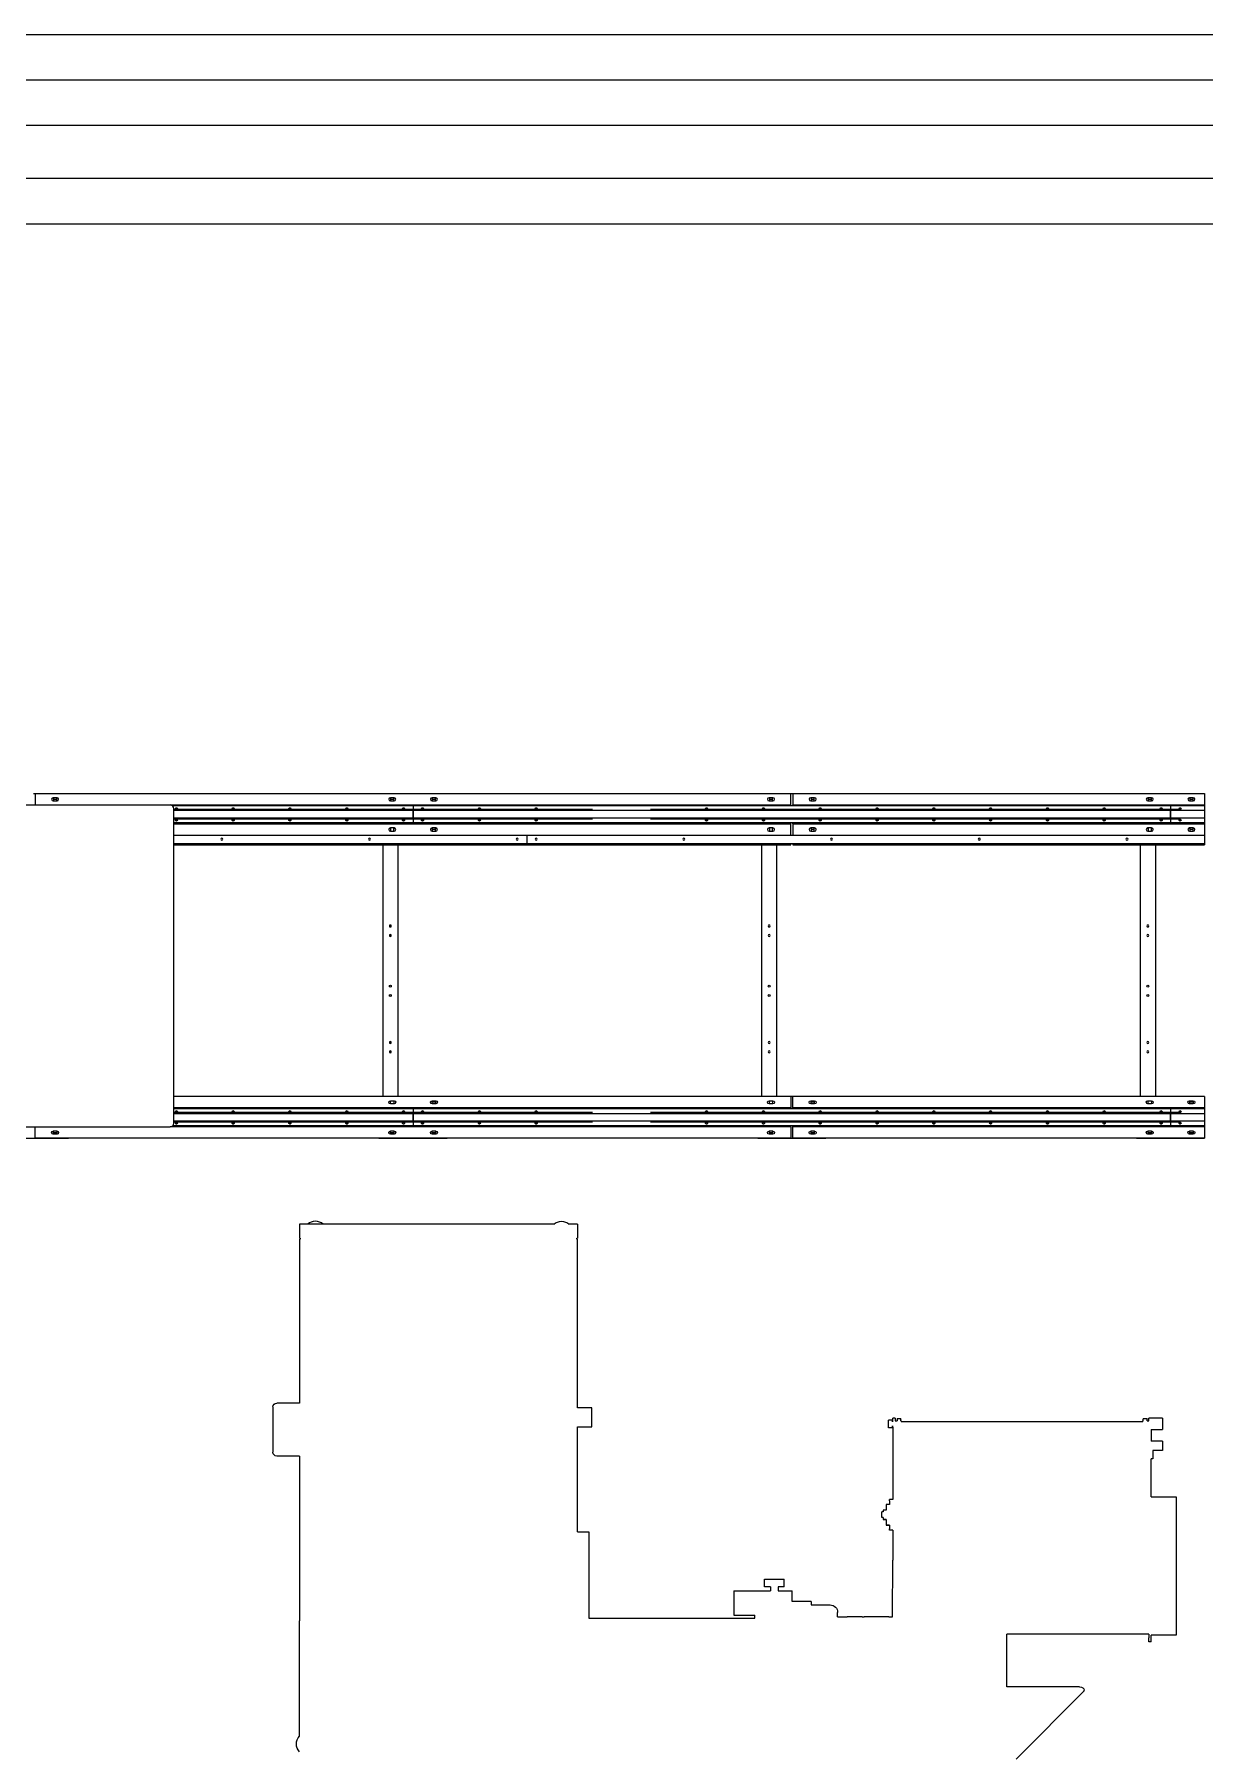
# Model space of a CAD drawing. Header units: inches. Extents: x -26985 to 86262, y -10753 to 149570.
# Drawn here: x 53342 to 56432, y 135123 to 139657 of the extents above; entities that cross this region are included whole.
import ezdxf

# ---------------------------------------------------------------- set-up
doc = ezdxf.new("R2010")
doc.units = ezdxf.units.IN
doc.header["$MEASUREMENT"] = 0
doc.linetypes.add('CENTER2', pattern=[1.125, 0.75, -0.125, 0.125, -0.125])
doc.layers.add('DUCT-回风中心线', color=5, linetype='CENTER2')

msp = doc.modelspace()

# ---------------------------------------------------------------- linework, layer by layer
at = {"color": 0, "linetype": 'Continuous', "lineweight": -3}
for p, q in [((-9688.6, 139656.9), (73931.4, 139656.9)), ((-9568.6, 139416.9), (73931.4, 139416.9)), ((-9568.6, 139276.9), (73931.4, 139276.9))]:
    msp.add_line(p, q, dxfattribs=at)
at = {"color": 1, "linetype": 'Continuous', "lineweight": -3}
for p, q in [((-9568.6, 139536.9), (73931.4, 139536.9)), ((-9568.6, 139156.9), (73931.4, 139156.9))]:
    msp.add_line(p, q, dxfattribs=at)
at = {"color": 0, "linetype": 'Continuous', "lineweight": 0}
for p, q in [((53339.5, 137652.3), (53344.5, 137652.3)), ((53344.5, 137652.3), (55339.5, 137652.3)), ((53344.5, 137652.3), (53344.5, 137622.3)), ((55339.5, 137652.3), (55344.5, 137652.3)), ((55339.5, 137622.3), (55339.5, 137652.3)), ((55344.5, 137652.3), (56432, 137652.3)), ((55344.5, 137652.3), (55344.5, 137622.3)), ((52780.4, 137622.3), (53700.4, 137622.3)), ((53402, 137641.6), (53392, 137641.6)), ((53392, 137633.1), (53402, 137633.1)), ((53392.8, 137641.6), (53392.8, 137633.1)), ((53392.8, 137637.3), (53401.3, 137637.3)), ((53401.3, 137633.1), (53401.3, 137641.6)), ((53700.4, 137622.3), (55339.5, 137622.3)), ((54342, 137619.8), (53707, 137619.8)), ((53710.4, 136782.3), (53710.4, 137612.3)), ((53715.5, 137610), (53710.4, 137610)), ((54342, 137607.3), (53710.4, 137607.3)), ((53865.5, 137610), (53718.6, 137610)), ((54015.5, 137610), (53868.6, 137610)), ((54165.5, 137610), (54018.6, 137610)), ((54315.5, 137610), (54168.6, 137610)), ((54292, 137641.6), (54282, 137641.6)), ((54282, 137633.1), (54292, 137633.1)), ((54282.8, 137641.6), (54282.8, 137633.1)), ((54282.8, 137637.3), (54291.3, 137637.3)), ((54291.3, 137633.1), (54291.3, 137641.6)), ((54342, 137610), (54318.6, 137610)), ((56342, 137619.8), (54342, 137619.8)), ((54342, 137619.8), (54342, 137610)), ((54342, 137619.8), (54342, 137610)), ((54365.5, 137610), (54342, 137610)), ((54342, 137610), (54342, 137607.3)), ((54342, 137607.3), (54342, 137610)), ((54342, 137587.3), (54342, 137607.3)), ((56342, 137607.3), (54342, 137607.3)), ((54342, 137607.3), (54342, 137587.3)), ((54515.5, 137610), (54368.6, 137610)), ((54402, 137641.6), (54392, 137641.6)), ((54392, 137633.1), (54402, 137633.1)), ((54392.8, 137641.6), (54392.8, 137633.1)), ((54392.8, 137637.3), (54401.3, 137637.3)), ((54401.3, 137633.1), (54401.3, 137641.6)), ((54665.5, 137610), (54518.6, 137610)), ((54815.5, 137610), (54668.6, 137610)), ((55115.5, 137610), (54968.6, 137610)), ((55265.5, 137610), (55118.6, 137610)), ((55415.5, 137610), (55268.6, 137610)), ((55292, 137641.6), (55282, 137641.6)), ((55282, 137633.1), (55292, 137633.1)), ((55282.8, 137641.6), (55282.8, 137633.1)), ((55282.8, 137637.3), (55291.3, 137637.3)), ((55291.3, 137633.1), (55291.3, 137641.6)), ((55339.5, 137619.8), (55339.5, 137622.3)), ((55344.5, 137622.3), (56432, 137622.3)), ((55344.5, 137619.8), (55344.5, 137622.3)), ((55402, 137641.6), (55392, 137641.6)), ((55392, 137633.1), (55402, 137633.1)), ((55392.8, 137641.6), (55392.8, 137633.1)), ((55392.8, 137637.3), (55401.3, 137637.3)), ((55401.3, 137633.1), (55401.3, 137641.6)), ((55565.5, 137610), (55418.6, 137610)), ((55715.5, 137610), (55568.6, 137610)), ((55865.5, 137610), (55718.6, 137610)), ((56015.5, 137610), (55868.6, 137610)), ((56165.5, 137610), (56018.6, 137610)), ((56315.5, 137610), (56168.6, 137610)), ((56292, 137641.6), (56282, 137641.6)), ((56282, 137633.1), (56292, 137633.1)), ((56282.8, 137641.6), (56282.8, 137633.1)), ((56282.8, 137637.3), (56291.3, 137637.3)), ((56291.3, 137633.1), (56291.3, 137641.6)), ((56342, 137610), (56318.6, 137610)), ((56342, 137619.8), (56342, 137610)), ((56432, 137619.8), (56342, 137619.8)), ((56342, 137619.8), (56342, 137610)), ((56342, 137607.3), (56342, 137610)), ((56365.5, 137610), (56342, 137610)), ((56342, 137610), (56342, 137607.3)), ((56342, 137607.3), (56342, 137587.3)), ((56342, 137587.3), (56342, 137607.3)), ((56432, 137607.3), (56342, 137607.3)), ((56402, 137641.6), (56392, 137641.6)), ((56392, 137633.1), (56402, 137633.1)), ((56392.8, 137641.6), (56392.8, 137633.1)), ((56392.8, 137637.3), (56401.3, 137637.3)), ((56401.3, 137633.1), (56401.3, 137641.6)), ((54342, 137587.3), (53710.4, 137587.3)), ((53715.5, 137584.6), (53710.4, 137584.6)), ((54342, 137574.8), (53710.4, 137574.8)), ((53710.4, 137572.3), (55339.5, 137572.3)), ((53865.5, 137584.6), (53718.6, 137584.6)), ((54015.5, 137584.6), (53868.6, 137584.6)), ((54165.5, 137584.6), (54018.6, 137584.6)), ((54315.5, 137584.6), (54168.6, 137584.6)), ((54292, 137561.6), (54282, 137561.6)), ((54282.8, 137561.6), (54282.8, 137553.1)), ((54291.3, 137553.1), (54291.3, 137561.6)), ((54342, 137584.6), (54318.6, 137584.6)), ((54342, 137587.3), (54342, 137584.6)), ((56342, 137587.3), (54342, 137587.3)), ((54342, 137587.3), (54342, 137584.6)), ((54365.5, 137584.6), (54342, 137584.6)), ((54342, 137584.6), (54342, 137574.8)), ((54342, 137584.6), (54342, 137574.8)), ((56342, 137574.8), (54342, 137574.8)), ((54515.5, 137584.6), (54368.6, 137584.6)), ((54402, 137561.6), (54392, 137561.6)), ((54392.8, 137561.6), (54392.8, 137553.1)), ((54401.3, 137553.1), (54401.3, 137561.6)), ((54665.5, 137584.6), (54518.6, 137584.6)), ((54815.5, 137584.6), (54668.6, 137584.6)), ((55115.5, 137584.6), (54968.6, 137584.6)), ((55265.5, 137584.6), (55118.6, 137584.6)), ((55415.5, 137584.6), (55268.6, 137584.6)), ((55292, 137561.6), (55282, 137561.6)), ((55282.8, 137561.6), (55282.8, 137553.1)), ((55291.3, 137553.1), (55291.3, 137561.6)), ((55339.5, 137572.3), (55339.5, 137574.8)), ((55339.5, 137542.3), (55339.5, 137572.3)), ((55344.5, 137572.3), (55344.5, 137574.8)), ((55344.5, 137572.3), (55344.5, 137542.3)), ((55344.5, 137572.3), (56432, 137572.3)), ((55402, 137561.6), (55392, 137561.6)), ((55392.8, 137561.6), (55392.8, 137553.1)), ((55401.3, 137553.1), (55401.3, 137561.6)), ((55565.5, 137584.6), (55418.6, 137584.6)), ((55715.5, 137584.6), (55568.6, 137584.6)), ((55865.5, 137584.6), (55718.6, 137584.6)), ((56015.5, 137584.6), (55868.6, 137584.6)), ((56165.5, 137584.6), (56018.6, 137584.6)), ((56315.5, 137584.6), (56168.6, 137584.6)), ((56292, 137561.6), (56282, 137561.6)), ((56282.8, 137561.6), (56282.8, 137553.1)), ((56291.3, 137553.1), (56291.3, 137561.6)), ((56342, 137584.6), (56318.6, 137584.6)), ((56342, 137587.3), (56342, 137584.6)), ((56342, 137587.3), (56342, 137584.6)), ((56432, 137587.3), (56342, 137587.3)), ((56342, 137584.6), (56342, 137574.8)), ((56365.5, 137584.6), (56342, 137584.6)), ((56342, 137584.6), (56342, 137574.8)), ((56432, 137574.8), (56342, 137574.8)), ((56402, 137561.6), (56392, 137561.6)), ((56392.8, 137561.6), (56392.8, 137553.1)), ((56401.3, 137553.1), (56401.3, 137561.6)), ((53710.4, 137542.3), (54642, 137542.3)), ((54642, 137519.8), (53710.4, 137519.8)), ((53710.4, 137517.3), (55339.5, 137517.3)), ((54262, 137517.3), (54262, 136852.3)), ((54282, 137553.1), (54292, 137553.1)), ((54302, 137517.3), (54302, 136852.3)), ((54392, 137553.1), (54402, 137553.1)), ((54401.3, 137557.3), (54392.8, 137557.3)), ((54642, 137542.3), (56432, 137542.3)), ((54642, 137542.3), (54642, 137519.8)), ((54642, 137542.3), (54642, 137519.8)), ((56432, 137519.8), (54642, 137519.8)), ((55262, 137517.3), (55262, 136852.3)), ((55282, 137553.1), (55292, 137553.1)), ((55302, 137517.3), (55302, 136852.3)), ((55339.5, 137517.3), (55339.5, 137519.8)), ((55344.5, 137519.8), (55344.5, 137517.3)), ((55344.5, 137517.3), (56432, 137517.3)), ((55392, 137553.1), (55402, 137553.1)), ((55401.3, 137557.3), (55392.8, 137557.3)), ((56262, 137517.3), (56262, 136852.3)), ((56282, 137553.1), (56292, 137553.1)), ((56302, 137517.3), (56302, 136852.3)), ((56392, 137553.1), (56402, 137553.1)), ((56401.3, 137557.3), (56392.8, 137557.3)), ((55339.5, 136852.3), (53710.4, 136852.3)), ((55339.5, 136852.3), (53710.4, 136852.3)), ((54282, 136841.6), (54292, 136841.6)), ((54282, 136841.6), (54292, 136841.6)), ((54282.8, 136833.1), (54282.8, 136841.6)), ((54291.3, 136841.6), (54291.3, 136833.1)), ((54392, 136841.6), (54402, 136841.6)), ((54392, 136841.6), (54402, 136841.6)), ((54392.8, 136833.1), (54392.8, 136841.6)), ((54401.3, 136837.3), (54392.8, 136837.3)), ((54401.3, 136841.6), (54401.3, 136833.1)), ((55282, 136841.6), (55292, 136841.6)), ((55282, 136841.6), (55292, 136841.6)), ((55282.8, 136833.1), (55282.8, 136841.6)), ((55291.3, 136841.6), (55291.3, 136833.1)), ((55339.5, 136852.3), (55339.5, 136822.3)), ((55339.5, 136852.3), (55339.5, 136822.3)), ((55344.5, 136852.3), (55339.5, 136852.3)), ((55344.5, 136822.3), (55344.5, 136852.3)), ((56432, 136852.3), (55344.5, 136852.3)), ((55344.5, 136822.3), (55344.5, 136852.3)), ((56432, 136852.3), (55344.5, 136852.3)), ((55392, 136841.6), (55402, 136841.6)), ((55392, 136841.6), (55402, 136841.6)), ((55392.8, 136833.1), (55392.8, 136841.6)), ((55401.3, 136837.3), (55392.8, 136837.3)), ((55401.3, 136841.6), (55401.3, 136833.1)), ((56282, 136841.6), (56292, 136841.6)), ((56282, 136841.6), (56292, 136841.6)), ((56282.8, 136833.1), (56282.8, 136841.6)), ((56291.3, 136841.6), (56291.3, 136833.1)), ((56392, 136841.6), (56402, 136841.6)), ((56392, 136841.6), (56402, 136841.6)), ((56392.8, 136833.1), (56392.8, 136841.6)), ((56401.3, 136837.3), (56392.8, 136837.3)), ((56401.3, 136841.6), (56401.3, 136833.1)), ((55339.5, 136822.3), (53710.4, 136822.3)), ((55339.5, 136822.3), (53710.4, 136822.3)), ((54342, 136819.8), (53710.4, 136819.8)), ((53715.5, 136810), (53710.4, 136810)), ((54342, 136807.3), (53710.4, 136807.3)), ((53865.5, 136810), (53718.6, 136810)), ((54015.5, 136810), (53868.6, 136810)), ((54165.5, 136810), (54018.6, 136810)), ((54315.5, 136810), (54168.6, 136810)), ((54292, 136833.1), (54282, 136833.1)), ((54292, 136833.1), (54282, 136833.1)), ((54342, 136810), (54318.6, 136810)), ((56342, 136819.8), (54342, 136819.8)), ((54342, 136819.8), (54342, 136810)), ((54342, 136819.8), (54342, 136810)), ((54365.5, 136810), (54342, 136810)), ((54342, 136810), (54342, 136807.3)), ((54342, 136807.3), (54342, 136810)), ((54342, 136787.3), (54342, 136807.3)), ((56342, 136807.3), (54342, 136807.3)), ((54342, 136807.3), (54342, 136787.3)), ((54515.5, 136810), (54368.6, 136810)), ((54402, 136833.1), (54392, 136833.1)), ((54402, 136833.1), (54392, 136833.1)), ((54665.5, 136810), (54518.6, 136810)), ((54815.5, 136810), (54668.6, 136810)), ((55115.5, 136810), (54968.6, 136810)), ((55265.5, 136810), (55118.6, 136810)), ((55415.5, 136810), (55268.6, 136810)), ((55292, 136833.1), (55282, 136833.1)), ((55292, 136833.1), (55282, 136833.1)), ((55339.5, 136819.8), (55339.5, 136822.3)), ((55339.5, 136819.8), (55339.5, 136822.3)), ((55344.5, 136819.8), (55344.5, 136822.3)), ((56432, 136822.3), (55344.5, 136822.3)), ((55344.5, 136819.8), (55344.5, 136822.3)), ((56432, 136822.3), (55344.5, 136822.3)), ((55402, 136833.1), (55392, 136833.1)), ((55402, 136833.1), (55392, 136833.1)), ((55565.5, 136810), (55418.6, 136810)), ((55715.5, 136810), (55568.6, 136810)), ((55865.5, 136810), (55718.6, 136810)), ((56015.5, 136810), (55868.6, 136810)), ((56165.5, 136810), (56018.6, 136810)), ((56315.5, 136810), (56168.6, 136810)), ((56292, 136833.1), (56282, 136833.1)), ((56292, 136833.1), (56282, 136833.1)), ((56342, 136810), (56318.6, 136810)), ((56342, 136819.8), (56342, 136810)), ((56432, 136819.8), (56342, 136819.8)), ((56342, 136819.8), (56342, 136810)), ((56342, 136807.3), (56342, 136810)), ((56365.5, 136810), (56342, 136810)), ((56342, 136810), (56342, 136807.3)), ((56342, 136807.3), (56342, 136787.3)), ((56342, 136787.3), (56342, 136807.3)), ((56432, 136807.3), (56342, 136807.3)), ((56402, 136833.1), (56392, 136833.1)), ((56402, 136833.1), (56392, 136833.1)), ((52780.4, 136772.3), (53700.4, 136772.3)), ((53344.5, 136742.3), (53344.5, 136772.3)), ((53344.5, 136742.3), (53344.5, 136772.3)), ((53392, 136761.6), (53402, 136761.6)), ((53392, 136761.6), (53402, 136761.6)), ((53402, 136753.1), (53392, 136753.1)), ((53402, 136753.1), (53392, 136753.1)), ((53392.8, 136753.1), (53392.8, 136761.6)), ((53392.8, 136757.3), (53401.3, 136757.3)), ((53401.3, 136761.6), (53401.3, 136753.1)), ((55339.5, 136772.3), (53700.4, 136772.3)), ((55339.5, 136772.3), (53700.4, 136772.3)), ((54342, 136774.8), (53707, 136774.8)), ((54342, 136787.3), (53710.4, 136787.3)), ((53715.5, 136784.6), (53710.4, 136784.6)), ((53865.5, 136784.6), (53718.6, 136784.6)), ((54015.5, 136784.6), (53868.6, 136784.6)), ((54165.5, 136784.6), (54018.6, 136784.6)), ((54315.5, 136784.6), (54168.6, 136784.6)), ((54282, 136761.6), (54292, 136761.6)), ((54282, 136761.6), (54292, 136761.6)), ((54292, 136753.1), (54282, 136753.1)), ((54292, 136753.1), (54282, 136753.1)), ((54282.8, 136753.1), (54282.8, 136761.6)), ((54282.8, 136757.3), (54291.3, 136757.3)), ((54291.3, 136761.6), (54291.3, 136753.1)), ((54342, 136784.6), (54318.6, 136784.6)), ((54342, 136787.3), (54342, 136784.6)), ((56342, 136787.3), (54342, 136787.3)), ((54342, 136787.3), (54342, 136784.6)), ((54365.5, 136784.6), (54342, 136784.6)), ((54342, 136784.6), (54342, 136774.8)), ((54342, 136784.6), (54342, 136774.8)), ((56342, 136774.8), (54342, 136774.8)), ((54515.5, 136784.6), (54368.6, 136784.6)), ((54392, 136761.6), (54402, 136761.6)), ((54392, 136761.6), (54402, 136761.6)), ((54402, 136753.1), (54392, 136753.1)), ((54402, 136753.1), (54392, 136753.1)), ((54392.8, 136753.1), (54392.8, 136761.6)), ((54392.8, 136757.3), (54401.3, 136757.3)), ((54401.3, 136761.6), (54401.3, 136753.1)), ((54665.5, 136784.6), (54518.6, 136784.6)), ((54815.5, 136784.6), (54668.6, 136784.6)), ((55115.5, 136784.6), (54968.6, 136784.6)), ((55265.5, 136784.6), (55118.6, 136784.6)), ((55415.5, 136784.6), (55268.6, 136784.6)), ((55282, 136761.6), (55292, 136761.6)), ((55282, 136761.6), (55292, 136761.6)), ((55292, 136753.1), (55282, 136753.1)), ((55292, 136753.1), (55282, 136753.1)), ((55282.8, 136753.1), (55282.8, 136761.6)), ((55282.8, 136757.3), (55291.3, 136757.3)), ((55291.3, 136761.6), (55291.3, 136753.1)), ((55339.5, 136772.3), (55339.5, 136774.8)), ((55339.5, 136772.3), (55339.5, 136774.8)), ((55339.5, 136772.3), (55339.5, 136742.3)), ((55339.5, 136772.3), (55339.5, 136742.3)), ((55344.5, 136772.3), (55344.5, 136774.8)), ((55344.5, 136772.3), (55344.5, 136774.8)), ((55344.5, 136742.3), (55344.5, 136772.3)), ((56432, 136772.3), (55344.5, 136772.3)), ((55344.5, 136742.3), (55344.5, 136772.3)), ((56432, 136772.3), (55344.5, 136772.3)), ((55392, 136761.6), (55402, 136761.6)), ((55392, 136761.6), (55402, 136761.6)), ((55402, 136753.1), (55392, 136753.1)), ((55402, 136753.1), (55392, 136753.1)), ((55392.8, 136753.1), (55392.8, 136761.6)), ((55392.8, 136757.3), (55401.3, 136757.3)), ((55401.3, 136761.6), (55401.3, 136753.1)), ((55565.5, 136784.6), (55418.6, 136784.6)), ((55715.5, 136784.6), (55568.6, 136784.6)), ((55865.5, 136784.6), (55718.6, 136784.6)), ((56015.5, 136784.6), (55868.6, 136784.6)), ((56165.5, 136784.6), (56018.6, 136784.6)), ((56315.5, 136784.6), (56168.6, 136784.6)), ((56282, 136761.6), (56292, 136761.6)), ((56282, 136761.6), (56292, 136761.6)), ((56292, 136753.1), (56282, 136753.1)), ((56292, 136753.1), (56282, 136753.1)), ((56282.8, 136753.1), (56282.8, 136761.6)), ((56282.8, 136757.3), (56291.3, 136757.3)), ((56291.3, 136761.6), (56291.3, 136753.1)), ((56342, 136784.6), (56318.6, 136784.6)), ((56342, 136787.3), (56342, 136784.6)), ((56342, 136787.3), (56342, 136784.6)), ((56432, 136787.3), (56342, 136787.3)), ((56342, 136784.6), (56342, 136774.8)), ((56365.5, 136784.6), (56342, 136784.6)), ((56342, 136784.6), (56342, 136774.8)), ((56432, 136774.8), (56342, 136774.8)), ((56392, 136761.6), (56402, 136761.6)), ((56392, 136761.6), (56402, 136761.6)), ((56402, 136753.1), (56392, 136753.1)), ((56402, 136753.1), (56392, 136753.1)), ((56392.8, 136753.1), (56392.8, 136761.6)), ((56392.8, 136757.3), (56401.3, 136757.3)), ((56401.3, 136761.6), (56401.3, 136753.1)), ((53252, 136742.3), (53432, 136742.3)), ((55339.5, 136742.3), (53344.5, 136742.3)), ((55339.5, 136742.3), (53344.5, 136742.3)), ((53432, 136742.3), (53432, 136742.3)), ((54252, 136742.3), (54432, 136742.3)), ((54252, 136742.3), (54252, 136742.3)), ((54432, 136742.3), (54432, 136742.3)), ((55252, 136742.3), (55432, 136742.3)), ((55252, 136742.3), (55252, 136742.3)), ((56432, 136742.3), (55344.5, 136742.3)), ((56432, 136742.3), (55344.5, 136742.3)), ((55432, 136742.3), (55432, 136742.3)), ((56252, 136742.3), (56432, 136742.3)), ((56252, 136742.3), (56252, 136742.3)), ((56432, 136742.3), (56432, 136742.3)), ((54042, 136515.3), (54042, 136478.3)), ((54713.7, 136515.3), (54042, 136515.3)), ((54044, 136478.3), (54042, 136478.3)), ((54042, 136475.8), (54044, 136475.8)), ((54042, 136475.8), (54042, 136043.3)), ((54776, 136515.3), (54754.4, 136515.3)), ((54774, 136478.3), (54776, 136478.3)), ((54776, 136475.8), (54774, 136475.8)), ((54776, 136515.3), (54776, 136478.3)), ((54776, 136030.3), (54776, 136475.8)), ((53972, 136033.3), (53972, 135913.3)), ((54042, 136043.3), (53982, 136043.3)), ((54814, 136030.3), (54776, 136030.3)), ((54814, 135980.3), (54814, 136030.3)), ((54776, 135703.3), (54776, 135980.3)), ((54776, 135980.3), (54814, 135980.3)), ((55597.5, 135978.3), (55597.5, 135998.3)), ((55607.5, 135998.3), (55597.5, 135998.3)), ((55607.5, 135978.3), (55597.5, 135978.3)), ((55607.5, 135998.3), (55607.5, 135993.3)), ((55608, 135993.3), (55607.5, 135993.3)), ((55607.5, 135983.3), (55607.5, 135978.3)), ((55608, 135983.3), (55607.5, 135983.3)), ((55608, 135993.3), (55608, 135997.3)), ((55608, 135997.3), (55609, 135997.3)), ((55608, 135979.3), (55608, 135983.3)), ((55608, 135979.3), (55609, 135979.3)), ((55609, 135997.3), (55609, 136003.3)), ((55615, 136003.3), (55609, 136003.3)), ((55609, 135979.3), (55609, 135788.8)), ((55615, 136003.3), (55615, 135996.3)), ((55615, 135996.3), (55620, 135996.3)), ((55620, 136000.4), (55620, 136001.8)), ((55630, 136001.8), (55620, 136001.8)), ((55620, 136000.4), (55620, 135996.3)), ((55630, 136001.8), (55630, 136000.4)), ((55630, 135996.3), (55630, 136000.4)), ((55630, 135996.3), (55631, 135996.3)), ((55631, 135996.3), (55631, 135993.3)), ((56269, 135993.3), (55631, 135993.3)), ((56269, 135993.3), (56269, 135996.3)), ((56269, 135996.3), (56270, 135996.3)), ((56270, 135996.3), (56270, 136001.8)), ((56280, 136001.8), (56270, 136001.8)), ((56280, 136001.8), (56280, 136000.4)), ((56280, 135996.3), (56280, 136000.4)), ((56280, 135996.3), (56285, 135996.3)), ((56285, 135996.3), (56285, 136003.3)), ((56291, 136003.3), (56285, 136003.3)), ((56321, 136003.3), (56291, 136003.3)), ((56321, 136003.3), (56321, 135973.3)), ((56291, 135973.3), (56321, 135973.3)), ((56304.1, 135942.4), (56291, 135942.4)), ((56321, 135942.4), (56304.1, 135942.4)), ((56321, 135942.4), (56321, 135921.2)), ((54042, 135903.3), (53982, 135903.3)), ((54042, 135903.3), (54042, 135468.3)), ((56295, 135896.4), (56291, 135896.4)), ((56291, 135795.8), (56291, 135896.4)), ((56321, 135918.3), (56295, 135918.3)), ((56295, 135918.3), (56295, 135896.4)), ((56321, 135921.2), (56321, 135918.3)), ((56291, 135795.8), (56357, 135795.8)), ((56357, 135795.8), (56357, 135430.8)), ((55580, 135740.8), (55580, 135755.8)), ((55583.5, 135755.8), (55580, 135755.8)), ((55591, 135760.8), (55583.5, 135760.8)), ((55599.5, 135775.4), (55591, 135775.4)), ((55599.5, 135785.4), (55599.5, 135788.8)), ((55609, 135788.8), (55599.5, 135788.8)), ((54776, 135703.3), (54806, 135703.3)), ((54806, 135703.3), (54806, 135475.3)), ((55583.5, 135740.8), (55580, 135740.8)), ((55591, 135735.8), (55583.5, 135735.8)), ((55599.5, 135721.3), (55591, 135721.3)), ((55599.5, 135707.8), (55599.5, 135711.3)), ((55609, 135707.8), (55599.5, 135707.8)), ((55609, 135707.8), (55609, 135628.3)), ((55608, 135479.3), (55609, 135628.3)), ((55270, 135578.3), (55322, 135578.3)), ((55270, 135558.3), (55270, 135578.3)), ((55322, 135558.3), (55322, 135578.3)), ((55189, 135547.3), (55286, 135547.3)), ((55189, 135547.3), (55189, 135483.3)), ((55286, 135558.3), (55270, 135558.3)), ((55286, 135558.3), (55286, 135547.3)), ((55322, 135558.3), (55306, 135558.3)), ((55306, 135558.3), (55306, 135547.3)), ((55306, 135547.3), (55343, 135547.3)), ((55343, 135519.3), (55343, 135547.3)), ((54806, 135475.3), (55244.5, 135475.3)), ((55189, 135483.3), (55244.5, 135483.3)), ((55244.5, 135475.3), (55244.5, 135483.3)), ((55393, 135510.3), (55413, 135510.3)), ((55413, 135510.3), (55443, 135510.3)), ((55463, 135479.3), (55488, 135479.3)), ((55528, 135479.3), (55488, 135479.3)), ((55528, 135479.3), (55533, 135479.3)), ((55598, 135479.3), (55533, 135479.3)), ((55598, 135479.3), (55608, 135479.3)), ((54042, 135163.7), (54042, 135468.3)), ((55910, 135293.9), (55910, 135433.3)), ((56285, 135433.3), (55910.4, 135433.3)), ((56285, 135433.3), (56285, 135423.3)), ((56291, 135423.3), (56291, 135430.8)), ((56357, 135430.8), (56291, 135430.8)), ((56285, 135413.3), (56285, 135423.3)), ((56291, 135413.3), (56285, 135413.3)), ((56291, 135413.3), (56291, 135423.3)), ((56102, 135293.9), (55910, 135293.9)), ((55934, 135103.3), (56114, 135283.3)), ((56114, 135284.6), (56114, 135285.5)), ((56114, 135283.3), (56114, 135284.6))]:
    msp.add_line(p, q, dxfattribs=at)
for p, q in [((54044, 136478.3), (54044, 136475.8)), ((54774, 136475.8), (54774, 136478.3)), ((56291, 135973.3), (56291, 135942.4)), ((55591, 135760.8), (55583.5, 135760.8)), ((55583.5, 135760.8), (55583.5, 135755.8)), ((55599.5, 135775.4), (55591, 135775.4)), ((55591, 135775.4), (55591, 135760.8)), ((55599.5, 135785.4), (55599.5, 135775.4)), ((55583.5, 135740.8), (55583.5, 135735.8)), ((55583.5, 135735.8), (55591, 135735.8)), ((55591, 135735.8), (55591, 135721.3)), ((55591, 135721.3), (55599.5, 135721.3)), ((55599.5, 135721.3), (55599.5, 135711.3)), ((55393, 135519.3), (55343, 135519.3)), ((55393, 135519.3), (55393, 135510.3)), ((55463, 135479.3), (55463, 135490.3))]:
    msp.add_line(p, q)
for centre, radius in [((53717, 137612.3), 2.2), ((53867, 137612.3), 2.2), ((54017, 137612.3), 2.2), ((54167, 137612.3), 2.2), ((54317, 137612.3), 2.2), ((54367, 137612.3), 2.2), ((54517, 137612.3), 2.2), ((54667, 137612.3), 2.2), ((55117, 137612.3), 2.2), ((55267, 137612.3), 2.2), ((55417, 137612.3), 2.2), ((55567, 137612.3), 2.2), ((55717, 137612.3), 2.2), ((55867, 137612.3), 2.2), ((56017, 137612.3), 2.2), ((56167, 137612.3), 2.2), ((56317, 137612.3), 2.2), ((56367, 137612.3), 2.2), ((53717, 137582.3), 2.2), ((53867, 137582.3), 2.2), ((54017, 137582.3), 2.2), ((54167, 137582.3), 2.2), ((54317, 137582.3), 2.2), ((54367, 137582.3), 2.2), ((54517, 137582.3), 2.2), ((54667, 137582.3), 2.2), ((55117, 137582.3), 2.2), ((55267, 137582.3), 2.2), ((55417, 137582.3), 2.2), ((55567, 137582.3), 2.2), ((55717, 137582.3), 2.2), ((55867, 137582.3), 2.2), ((56017, 137582.3), 2.2), ((56167, 137582.3), 2.2), ((56317, 137582.3), 2.2), ((56367, 137582.3), 2.2), ((54282, 137144.3), 2.6), ((54282, 137119.3), 2.6), ((55282, 137144.3), 2.6), ((55282, 137119.3), 2.6), ((56282, 137144.3), 2.6), ((56282, 137119.3), 2.6)]:
    msp.add_circle(centre, radius, dxfattribs=at)
at = {"color": 0, "linetype": 'Continuous', "lineweight": 0, "extrusion": (1.48872e-34, 8.10423e-19, -1)}
for centre, radius in [((-53837, 137532.3), 2.75), ((-54227, 137532.3), 2.75), ((-54617, 137532.3), 2.75), ((-54667, 137532.3), 2.75), ((-55057, 137532.3), 2.75), ((-55447, 137532.3), 2.75), ((-55837, 137532.3), 2.75), ((-56227, 137532.3), 2.75), ((-53717, 136812.3), 2.2), ((-53717, 136812.3), 2.2), ((-53867, 136812.3), 2.2), ((-53867, 136812.3), 2.2), ((-54017, 136812.3), 2.2), ((-54017, 136812.3), 2.2), ((-54167, 136812.3), 2.2), ((-54167, 136812.3), 2.2), ((-54317, 136812.3), 2.2), ((-54317, 136812.3), 2.2), ((-54367, 136812.3), 2.2), ((-54367, 136812.3), 2.2), ((-54517, 136812.3), 2.2), ((-54517, 136812.3), 2.2), ((-54667, 136812.3), 2.2), ((-54667, 136812.3), 2.2), ((-55117, 136812.3), 2.2), ((-55117, 136812.3), 2.2), ((-55267, 136812.3), 2.2), ((-55267, 136812.3), 2.2), ((-55417, 136812.3), 2.2), ((-55417, 136812.3), 2.2), ((-55567, 136812.3), 2.2), ((-55567, 136812.3), 2.2), ((-55717, 136812.3), 2.2), ((-55717, 136812.3), 2.2), ((-55867, 136812.3), 2.2), ((-55867, 136812.3), 2.2), ((-56017, 136812.3), 2.2), ((-56017, 136812.3), 2.2), ((-56167, 136812.3), 2.2), ((-56167, 136812.3), 2.2), ((-56317, 136812.3), 2.2), ((-56317, 136812.3), 2.2), ((-56367, 136812.3), 2.2), ((-56367, 136812.3), 2.2), ((-53717, 136782.3), 2.2), ((-53717, 136782.3), 2.2), ((-53867, 136782.3), 2.2), ((-53867, 136782.3), 2.2), ((-54017, 136782.3), 2.2), ((-54017, 136782.3), 2.2), ((-54167, 136782.3), 2.2), ((-54167, 136782.3), 2.2), ((-54317, 136782.3), 2.2), ((-54317, 136782.3), 2.2), ((-54367, 136782.3), 2.2), ((-54367, 136782.3), 2.2), ((-54517, 136782.3), 2.2), ((-54517, 136782.3), 2.2), ((-54667, 136782.3), 2.2), ((-54667, 136782.3), 2.2), ((-55117, 136782.3), 2.2), ((-55117, 136782.3), 2.2), ((-55267, 136782.3), 2.2), ((-55267, 136782.3), 2.2), ((-55417, 136782.3), 2.2), ((-55417, 136782.3), 2.2), ((-55567, 136782.3), 2.2), ((-55567, 136782.3), 2.2), ((-55717, 136782.3), 2.2), ((-55717, 136782.3), 2.2), ((-55867, 136782.3), 2.2), ((-55867, 136782.3), 2.2), ((-56017, 136782.3), 2.2), ((-56017, 136782.3), 2.2), ((-56167, 136782.3), 2.2), ((-56167, 136782.3), 2.2), ((-56317, 136782.3), 2.2), ((-56317, 136782.3), 2.2), ((-56367, 136782.3), 2.2), ((-56367, 136782.3), 2.2)]:
    msp.add_circle(centre, radius, dxfattribs=at)
at = {"color": 0, "linetype": 'Continuous', "lineweight": 0, "extrusion": (-1.10718e-32, 8.10423e-19, -1)}
for centre in [(-54282, 137302.8), (-55282, 137302.8), (-56282, 137302.8), (-54282, 137277.8), (-55282, 137277.8), (-56282, 137277.8)]:
    msp.add_circle(centre, 2.6, dxfattribs=at)
at = {"color": 0, "linetype": 'Continuous', "lineweight": 0, "extrusion": (5.15821e-33, 8.10423e-19, -1)}
for centre in [(-54282, 136995.3), (-54282, 136970.3), (-55282, 136995.3), (-55282, 136970.3), (-56282, 136995.3), (-56282, 136970.3)]:
    msp.add_circle(centre, 2.6, dxfattribs=at)
at = {"color": 0, "linetype": 'Continuous', "lineweight": 0}
for centre, radius, start, end in [((53392, 137637.3), 4.25, 90, 270), ((53402, 137637.3), 4.25, 270, 90), ((53700.4, 137612.3), 10, 0, 90), ((54282, 137637.3), 4.25, 90, 270), ((54292, 137637.3), 4.25, 270, 90), ((54392, 137637.3), 4.25, 90, 270), ((54402, 137637.3), 4.25, 270, 90), ((55282, 137637.3), 4.25, 90, 270), ((55292, 137637.3), 4.25, 270, 90), ((55392, 137637.3), 4.25, 90, 270), ((55402, 137637.3), 4.25, 270, 90), ((56282, 137637.3), 4.25, 90, 270), ((56292, 137637.3), 4.25, 270, 90), ((56392, 137637.3), 4.25, 90, 270), ((56402, 137637.3), 4.25, 270, 90), ((54282, 137557.3), 4.25, 90, 270), ((54292, 137557.3), 4.25, 270, 90), ((54392, 137557.3), 4.25, 90, 270), ((54402, 137557.3), 4.25, 270, 90), ((55282, 137557.3), 4.25, 90, 270), ((55292, 137557.3), 4.25, 270, 90), ((55392, 137557.3), 4.25, 90, 270), ((55402, 137557.3), 4.25, 270, 90), ((56282, 137557.3), 4.25, 90, 270), ((56292, 137557.3), 4.25, 270, 90), ((56392, 137557.3), 4.25, 90, 270), ((56402, 137557.3), 4.25, 270, 90), ((53700.4, 136782.3), 10, 270, 0), ((54084, 136493.3), 30, 47.1666, 132.8334)]:
    msp.add_arc(centre, radius, start, end, dxfattribs=at)
at = {"color": 0, "linetype": 'Continuous', "lineweight": 0, "extrusion": (6.91501e-30, 8.10423e-19, -1)}
for centre in [(-53717, 137612.3), (-53867, 137612.3), (-55117, 137612.3), (-55717, 137612.3), (-55867, 137612.3), (-53717, 136812.3), (-53867, 136812.3), (-55117, 136812.3), (-55717, 136812.3), (-55867, 136812.3)]:
    msp.add_arc(centre, 2.75, 303.3067, 236.6933, dxfattribs=at)
at = {"color": 0, "linetype": 'Continuous', "lineweight": 0, "extrusion": (-5.12661e-32, -1.00826e-16, -1)}
for centre in [(-53717, 137612.3), (-53867, 137612.3), (-54017, 137612.3), (-54167, 137612.3), (-54317, 137612.3), (-54367, 137612.3), (-54517, 137612.3), (-54667, 137612.3), (-55117, 137612.3), (-55267, 137612.3), (-55417, 137612.3), (-55567, 137612.3), (-55717, 137612.3), (-55867, 137612.3), (-56017, 137612.3), (-56167, 137612.3), (-56317, 137612.3), (-56367, 137612.3), (-53717, 136812.3), (-53867, 136812.3), (-54017, 136812.3), (-54167, 136812.3), (-54317, 136812.3), (-54367, 136812.3), (-54517, 136812.3), (-54667, 136812.3), (-55117, 136812.3), (-55267, 136812.3), (-55417, 136812.3), (-55567, 136812.3), (-55717, 136812.3), (-55867, 136812.3), (-56017, 136812.3), (-56167, 136812.3), (-56317, 136812.3), (-56367, 136812.3)]:
    msp.add_arc(centre, 2.75, 236.6933, 303.3067, dxfattribs=at)
at = {"color": 0, "linetype": 'Continuous', "lineweight": 0, "extrusion": (5.65776e-30, 8.10423e-19, -1)}
for centre in [(-54017, 137612.3), (-54167, 137612.3), (-56017, 137612.3), (-56167, 137612.3), (-54017, 136812.3), (-54167, 136812.3), (-56017, 136812.3), (-56167, 136812.3)]:
    msp.add_arc(centre, 2.75, 303.3067, 236.6933, dxfattribs=at)
at = {"color": 0, "linetype": 'Continuous', "lineweight": 0, "extrusion": (-1.07604e-29, 8.10423e-19, -1)}
for centre in [(-54317, 137612.3), (-56317, 137612.3), (-54317, 136812.3), (-56317, 136812.3)]:
    msp.add_arc(centre, 2.75, 303.3067, 236.6933, dxfattribs=at)
at = {"color": 0, "linetype": 'Continuous', "lineweight": 0, "extrusion": (2.98303e-30, 8.10423e-19, -1)}
for centre in [(-54367, 137612.3), (-56367, 137612.3), (-54367, 136812.3), (-56367, 136812.3)]:
    msp.add_arc(centre, 2.75, 303.3067, 236.6933, dxfattribs=at)
at = {"color": 0, "linetype": 'Continuous', "lineweight": 0, "extrusion": (-5.74374e-30, 8.10423e-19, -1)}
for centre in [(-54517, 137612.3), (-54667, 137612.3), (-54517, 136812.3), (-54667, 136812.3)]:
    msp.add_arc(centre, 2.75, 303.3067, 236.6933, dxfattribs=at)
at = {"color": 0, "linetype": 'Continuous', "lineweight": 0, "extrusion": (6.1508e-30, 8.10423e-19, -1)}
for centre in [(-55267, 137612.3), (-55267, 136812.3)]:
    msp.add_arc(centre, 2.75, 303.3067, 236.6933, dxfattribs=at)
at = {"color": 0, "linetype": 'Continuous', "lineweight": 0, "extrusion": (5.30031e-30, 8.10423e-19, -1)}
for centre in [(-55417, 137612.3), (-55417, 136812.3)]:
    msp.add_arc(centre, 2.75, 303.3067, 236.6933, dxfattribs=at)
at = {"color": 0, "linetype": 'Continuous', "lineweight": 0, "extrusion": (5.01681e-30, 8.10423e-19, -1)}
for centre in [(-55567, 137612.3), (-55567, 136812.3)]:
    msp.add_arc(centre, 2.75, 303.3067, 236.6933, dxfattribs=at)
at = {"color": 0, "linetype": 'Continuous', "lineweight": 0, "extrusion": (-6.24911e-30, 8.10423e-19, -1)}
for centre in [(-53717, 137582.3), (-55717, 137582.3), (-53717, 136782.3), (-55717, 136782.3)]:
    msp.add_arc(centre, 2.75, 123.3067, 56.6933, dxfattribs=at)
at = {"color": 0, "linetype": 'Continuous', "lineweight": 0, "extrusion": (-4.28652e-32, -1.00826e-16, -1)}
for centre in [(-53717, 137582.3), (-53867, 137582.3), (-54017, 137582.3), (-54167, 137582.3), (-54317, 137582.3), (-54367, 137582.3), (-54517, 137582.3), (-54667, 137582.3), (-55117, 137582.3), (-55267, 137582.3), (-55417, 137582.3), (-55567, 137582.3), (-55717, 137582.3), (-55867, 137582.3), (-56017, 137582.3), (-56167, 137582.3), (-56317, 137582.3), (-56367, 137582.3), (-53717, 136782.3), (-53867, 136782.3), (-54017, 136782.3), (-54167, 136782.3), (-54317, 136782.3), (-54367, 136782.3), (-54517, 136782.3), (-54667, 136782.3), (-55117, 136782.3), (-55267, 136782.3), (-55417, 136782.3), (-55567, 136782.3), (-55717, 136782.3), (-55867, 136782.3), (-56017, 136782.3), (-56167, 136782.3), (-56317, 136782.3), (-56367, 136782.3)]:
    msp.add_arc(centre, 2.75, 56.6933, 123.3067, dxfattribs=at)
at = {"color": 0, "linetype": 'Continuous', "lineweight": 0, "extrusion": (-1.00578e-29, 8.10423e-19, -1)}
for centre in [(-53867, 137582.3), (-54017, 137582.3), (-54167, 137582.3), (-54667, 137582.3), (-55867, 137582.3), (-56017, 137582.3), (-56167, 137582.3), (-53867, 136782.3), (-54017, 136782.3), (-54167, 136782.3), (-54667, 136782.3), (-55867, 136782.3), (-56017, 136782.3), (-56167, 136782.3)]:
    msp.add_arc(centre, 2.75, 123.3067, 56.6933, dxfattribs=at)
at = {"color": 0, "linetype": 'Continuous', "lineweight": 0, "extrusion": (1.17111e-30, 8.10423e-19, -1)}
for centre in [(-54317, 137582.3), (-56317, 137582.3), (-54317, 136782.3), (-56317, 136782.3)]:
    msp.add_arc(centre, 2.75, 123.3067, 56.6933, dxfattribs=at)
at = {"color": 0, "linetype": 'Continuous', "lineweight": 0, "extrusion": (-1.62701e-29, 8.10423e-19, -1)}
for centre in [(-54367, 137582.3), (-56367, 137582.3), (-54367, 136782.3), (-56367, 136782.3)]:
    msp.add_arc(centre, 2.75, 123.3067, 56.6933, dxfattribs=at)
at = {"color": 0, "linetype": 'Continuous', "lineweight": 0, "extrusion": (-3.79624e-30, 8.10423e-19, -1)}
for centre in [(-54517, 137582.3), (-54517, 136782.3)]:
    msp.add_arc(centre, 2.75, 123.3067, 56.6933, dxfattribs=at)
at = {"color": 0, "linetype": 'Continuous', "lineweight": 0, "extrusion": (1.11082e-31, 8.10423e-19, -1)}
for centre in [(-55117, 137582.3), (-55117, 136782.3)]:
    msp.add_arc(centre, 2.75, 123.3067, 56.6933, dxfattribs=at)
at = {"color": 0, "linetype": 'Continuous', "lineweight": 0, "extrusion": (3.27885e-30, 8.10423e-19, -1)}
for centre in [(-55267, 137582.3), (-55267, 136782.3)]:
    msp.add_arc(centre, 2.75, 123.3067, 56.6933, dxfattribs=at)
at = {"color": 0, "linetype": 'Continuous', "lineweight": 0, "extrusion": (3.15559e-30, 8.10423e-19, -1)}
for centre in [(-55417, 137582.3), (-55417, 136782.3)]:
    msp.add_arc(centre, 2.75, 123.3067, 56.6933, dxfattribs=at)
at = {"color": 0, "linetype": 'Continuous', "lineweight": 0, "extrusion": (-4.99186e-30, 8.10423e-19, -1)}
for centre in [(-55567, 137582.3), (-55567, 136782.3)]:
    msp.add_arc(centre, 2.75, 123.3067, 56.6933, dxfattribs=at)
at = {"color": 0, "linetype": 'Continuous', "lineweight": 0, "extrusion": (1.48872e-34, 8.10423e-19, -1)}
for centre, radius, start, end in [((-54282, 136837.3), 4.25, 270, 90), ((-54282, 136837.3), 4.25, 270, 90), ((-54292, 136837.3), 4.25, 90, 270), ((-54292, 136837.3), 4.25, 90, 270), ((-54392, 136837.3), 4.25, 270, 90), ((-54392, 136837.3), 4.25, 270, 90), ((-54402, 136837.3), 4.25, 90, 270), ((-54402, 136837.3), 4.25, 90, 270), ((-55282, 136837.3), 4.25, 270, 90), ((-55282, 136837.3), 4.25, 270, 90), ((-55292, 136837.3), 4.25, 90, 270), ((-55292, 136837.3), 4.25, 90, 270), ((-55392, 136837.3), 4.25, 270, 90), ((-55392, 136837.3), 4.25, 270, 90), ((-55402, 136837.3), 4.25, 90, 270), ((-55402, 136837.3), 4.25, 90, 270), ((-56282, 136837.3), 4.25, 270, 90), ((-56282, 136837.3), 4.25, 270, 90), ((-56292, 136837.3), 4.25, 90, 270), ((-56292, 136837.3), 4.25, 90, 270), ((-56392, 136837.3), 4.25, 270, 90), ((-56392, 136837.3), 4.25, 270, 90), ((-56402, 136837.3), 4.25, 90, 270), ((-56402, 136837.3), 4.25, 90, 270), ((-53392, 136757.3), 4.25, 270, 90), ((-53392, 136757.3), 4.25, 270, 90), ((-53402, 136757.3), 4.25, 90, 270), ((-53402, 136757.3), 4.25, 90, 270), ((-54282, 136757.3), 4.25, 270, 90), ((-54282, 136757.3), 4.25, 270, 90), ((-54292, 136757.3), 4.25, 90, 270), ((-54292, 136757.3), 4.25, 90, 270), ((-54392, 136757.3), 4.25, 270, 90), ((-54392, 136757.3), 4.25, 270, 90), ((-54402, 136757.3), 4.25, 90, 270), ((-54402, 136757.3), 4.25, 90, 270), ((-55282, 136757.3), 4.25, 270, 90), ((-55282, 136757.3), 4.25, 270, 90), ((-55292, 136757.3), 4.25, 90, 270), ((-55292, 136757.3), 4.25, 90, 270), ((-55392, 136757.3), 4.25, 270, 90), ((-55392, 136757.3), 4.25, 270, 90), ((-55402, 136757.3), 4.25, 90, 270), ((-55402, 136757.3), 4.25, 90, 270), ((-56282, 136757.3), 4.25, 270, 90), ((-56282, 136757.3), 4.25, 270, 90), ((-56292, 136757.3), 4.25, 90, 270), ((-56292, 136757.3), 4.25, 90, 270), ((-56392, 136757.3), 4.25, 270, 90), ((-56392, 136757.3), 4.25, 270, 90), ((-56402, 136757.3), 4.25, 90, 270), ((-56402, 136757.3), 4.25, 90, 270), ((-53982, 136033.3), 10, 0, 90), ((-53982, 135913.3), 10, 270, 0), ((-55443, 135490.3), 20, 90, 180)]:
    msp.add_arc(centre, radius, start, end, dxfattribs=at)
at = {"color": 0, "linetype": 'Continuous', "lineweight": 0, "extrusion": (-3.22925e-30, 8.10423e-19, -1)}
msp.add_arc((-54734, 136493.3), 30, 47.1666, 132.8334, dxfattribs=at)
at = {"color": 0, "linetype": 'Continuous', "lineweight": 0, "extrusion": (8.90082e-28, 8.10423e-19, -1)}
msp.add_arc((-55888, 135453.3), 30, 221.8103, 222.8334, dxfattribs=at)
at = {"color": 0, "linetype": 'Continuous', "lineweight": 0, "extrusion": (2.46534e-30, 8.10423e-19, -1)}
msp.add_arc((-54064, 135143.3), 30, 317.1666, 42.8334, dxfattribs=at)
at = {"color": 0, "linetype": 'Continuous', "lineweight": 0, "extrusion": (-7.24401e-33, 1.28019e-17, -1)}
msp.add_ellipse((56102, 135285.5), major_axis=(12, 0), ratio=0.707107, start_param=-1.570796, end_param=0, dxfattribs=at)
at = {"layer": 'DUCT-回风中心线', "color": 0, "linetype": 'Continuous', "lineweight": -3}
for p, q in [((56432, 137652.3), (56432, 137517.3)), ((56432, 136852.3), (56432, 136742.3))]:
    msp.add_line(p, q, dxfattribs=at)

doc.saveas('drawing.dxf')
